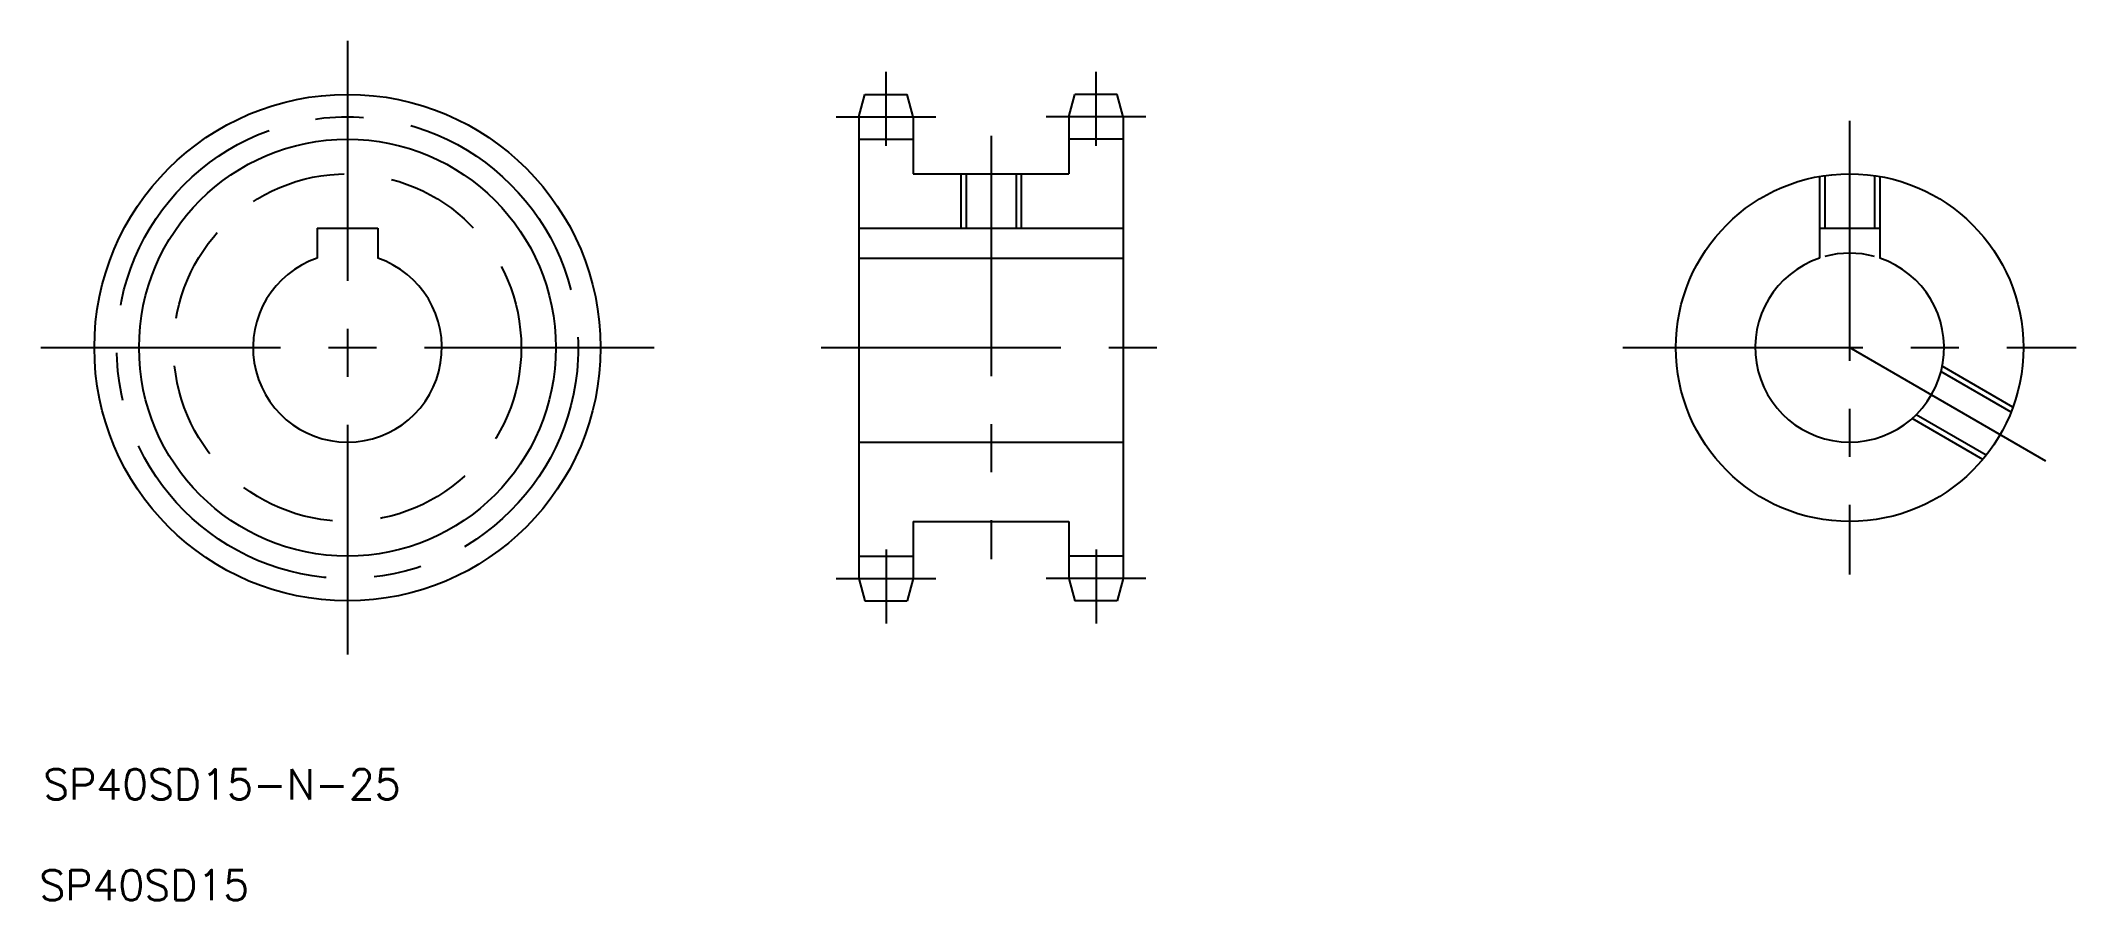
# Model space of a CAD drawing. Extents: x 34 to 304, y 87 to 200.
import ezdxf
from ezdxf.enums import TextEntityAlignment as Align

# ---------------------------------------------------------------- set-up
doc = ezdxf.new("R2010")
doc.units = 0
doc.linetypes.add('CENTER', pattern=[50.8, 31.75, -6.35, 6.35, -6.35])
doc.linetypes.add('DASHED', pattern=[19.05, 12.7, -6.35])
doc.layers.get('0').update_dxf_attribs({"linetype": 'CONTINUOUS'})
doc.layers.add('CENTER', color=1, linetype='CENTER')
doc.styles.get("Standard").update_dxf_attribs({"font": 'txt.shx'})

msp = doc.modelspace()

# ---------------------------------------------------------------- linework, layer by layer
at = {"color": 7, "linetype": 'CONTINUOUS'}
for p, q in [((142.619411, 190.395853), (143.412541, 193.355853)), ((143.412541, 193.355853), (149.026282, 193.355853)), ((149.819411, 190.395853), (149.026282, 193.355853)), ((170.419411, 190.395853), (171.212541, 193.355853)), ((176.826282, 193.355853), (171.212541, 193.355853)), ((177.619411, 190.395853), (176.826282, 193.355853)), ((142.619411, 190.395853), (142.619411, 129.315853)), ((149.819411, 190.395853), (149.819411, 182.855853)), ((170.419411, 190.395853), (170.419411, 182.855853)), ((177.619411, 190.395853), (177.619411, 129.315853)), ((142.619411, 187.435853), (149.819411, 187.435853)), ((177.619411, 187.435853), (170.419411, 187.435853)), ((149.819411, 182.855853), (170.419411, 182.855853)), ((156.819411, 182.855853), (156.819411, 175.655853)), ((163.419411, 182.855853), (163.419411, 175.655853)), ((70.930846, 175.655853), (78.930846, 175.655853)), ((70.930846, 175.655853), (70.930846, 171.698572)), ((78.930846, 175.655853), (78.930846, 171.698572)), ((142.619411, 175.655853), (177.619411, 175.655853)), ((269.754744, 175.655853), (277.754744, 175.655853)), ((269.754744, 175.655853), (269.754744, 171.698572)), ((277.754744, 175.655853), (277.754744, 171.698572)), ((142.619411, 171.698572), (177.619411, 171.698572)), ((142.619411, 147.355853), (177.619411, 147.355853)), ((151.369411, 147.355853), (151.369411, 147.355953)), ((160.119411, 147.355853), (160.119511, 147.355853)), ((149.819411, 136.855853), (170.419411, 136.855853)), ((149.819411, 136.855853), (149.819411, 129.315853)), ((170.419411, 136.855853), (170.419411, 129.315853)), ((142.619411, 132.275853), (149.819411, 132.275853)), ((177.619411, 132.275853), (170.419411, 132.275853)), ((142.619411, 129.315853), (143.412541, 126.355853)), ((149.819411, 129.315853), (149.026282, 126.355853)), ((170.419411, 129.315853), (171.212541, 126.355853)), ((177.619411, 129.315853), (176.826282, 126.355853)), ((143.412541, 126.355853), (149.026282, 126.355853)), ((176.826282, 126.355853), (171.212541, 126.355853))]:
    msp.add_line(p, q, dxfattribs=at)
at = {"color": 3, "linetype": 'CONTINUOUS'}
for p, q in [((156.119411, 182.855853), (156.119411, 175.655853)), ((164.119411, 182.855853), (164.119411, 175.655853))]:
    msp.add_line(p, q, dxfattribs=at)
at = {"color": 3, "linetype": 'DASHED'}
for p, q in [((269.754744, 182.505356), (269.754744, 175.655853)), ((270.454744, 182.617883), (270.454744, 175.655853)), ((277.054744, 182.617883), (277.054744, 175.655853)), ((277.754744, 182.505356), (277.754744, 175.655853)), ((295.11724, 151.332722), (285.846008, 156.68547)), ((295.369789, 151.995203), (286.01084, 157.398595)), ((291.81724, 145.616954), (282.546008, 150.969702)), ((291.369789, 145.066999), (282.01084, 150.470392))]:
    msp.add_line(p, q, dxfattribs=at)
at = {"color": 7, "linetype": 'CONTINUOUS'}
for centre, radius in [((74.930846, 159.855853), 33.5), ((273.754744, 159.855853), 23)]:
    msp.add_circle(centre, radius, dxfattribs=at)
at = {"color": 3, "linetype": 'CONTINUOUS'}
msp.add_circle((74.930846, 159.855853), 27.58, dxfattribs=at)
at = {"color": 3, "linetype": 'DASHED'}
msp.add_circle((74.930846, 159.855853), 23, dxfattribs=at)
at = {"color": 7, "linetype": 'CONTINUOUS'}
for centre in [(74.930846, 159.855853), (273.754744, 159.855853)]:
    msp.add_arc(centre, 12.5, 108.662925, 71.337075, dxfattribs=at)
at = {"color": 3, "linetype": 'CONTINUOUS'}
msp.add_arc((273.754744, 159.855853), 12.5, 74.692459, 105.307541, dxfattribs=at)
at = {"layer": 'CENTER', "color": 1, "linetype": 'CENTER'}
for p, q in [((74.930846, 200.455918), (74.930846, 119.255787)), ((146.219411, 186.565853), (146.219411, 196.355853)), ((174.019411, 186.565853), (174.019411, 196.355853)), ((139.619411, 190.395853), (152.819411, 190.395853)), ((180.619411, 190.395853), (167.419411, 190.395853)), ((273.754744, 189.855853), (273.754744, 129.855853)), ((160.119411, 187.855853), (160.119411, 131.855853)), ((34.330781, 159.855853), (115.530912, 159.855853)), ((137.619411, 159.855853), (182.619411, 159.855853)), ((243.754744, 159.855853), (303.754744, 159.855853)), ((299.735506, 144.855853), (273.754744, 159.855853)), ((146.219411, 133.145853), (146.219411, 123.355853)), ((174.019411, 133.145853), (174.019411, 123.355853)), ((139.619411, 129.315853), (152.819411, 129.315853)), ((180.619411, 129.315853), (167.419411, 129.315853))]:
    msp.add_line(p, q, dxfattribs=at)
msp.add_circle((74.930846, 159.855853), 30.54, dxfattribs=at)

# ---------------------------------------------------------------- texts
at = {"color": 7, "linetype": 'CONTINUOUS'}
for s, p in [('SP40SD15-N-25', (58.311087, 98.895985)), ('SP40SD15', (48.03947, 85.555788))]:
    msp.add_text(s, height=4, dxfattribs=at).set_placement(p, align=Align.BOTTOM_CENTER)

doc.saveas('drawing.dxf')
